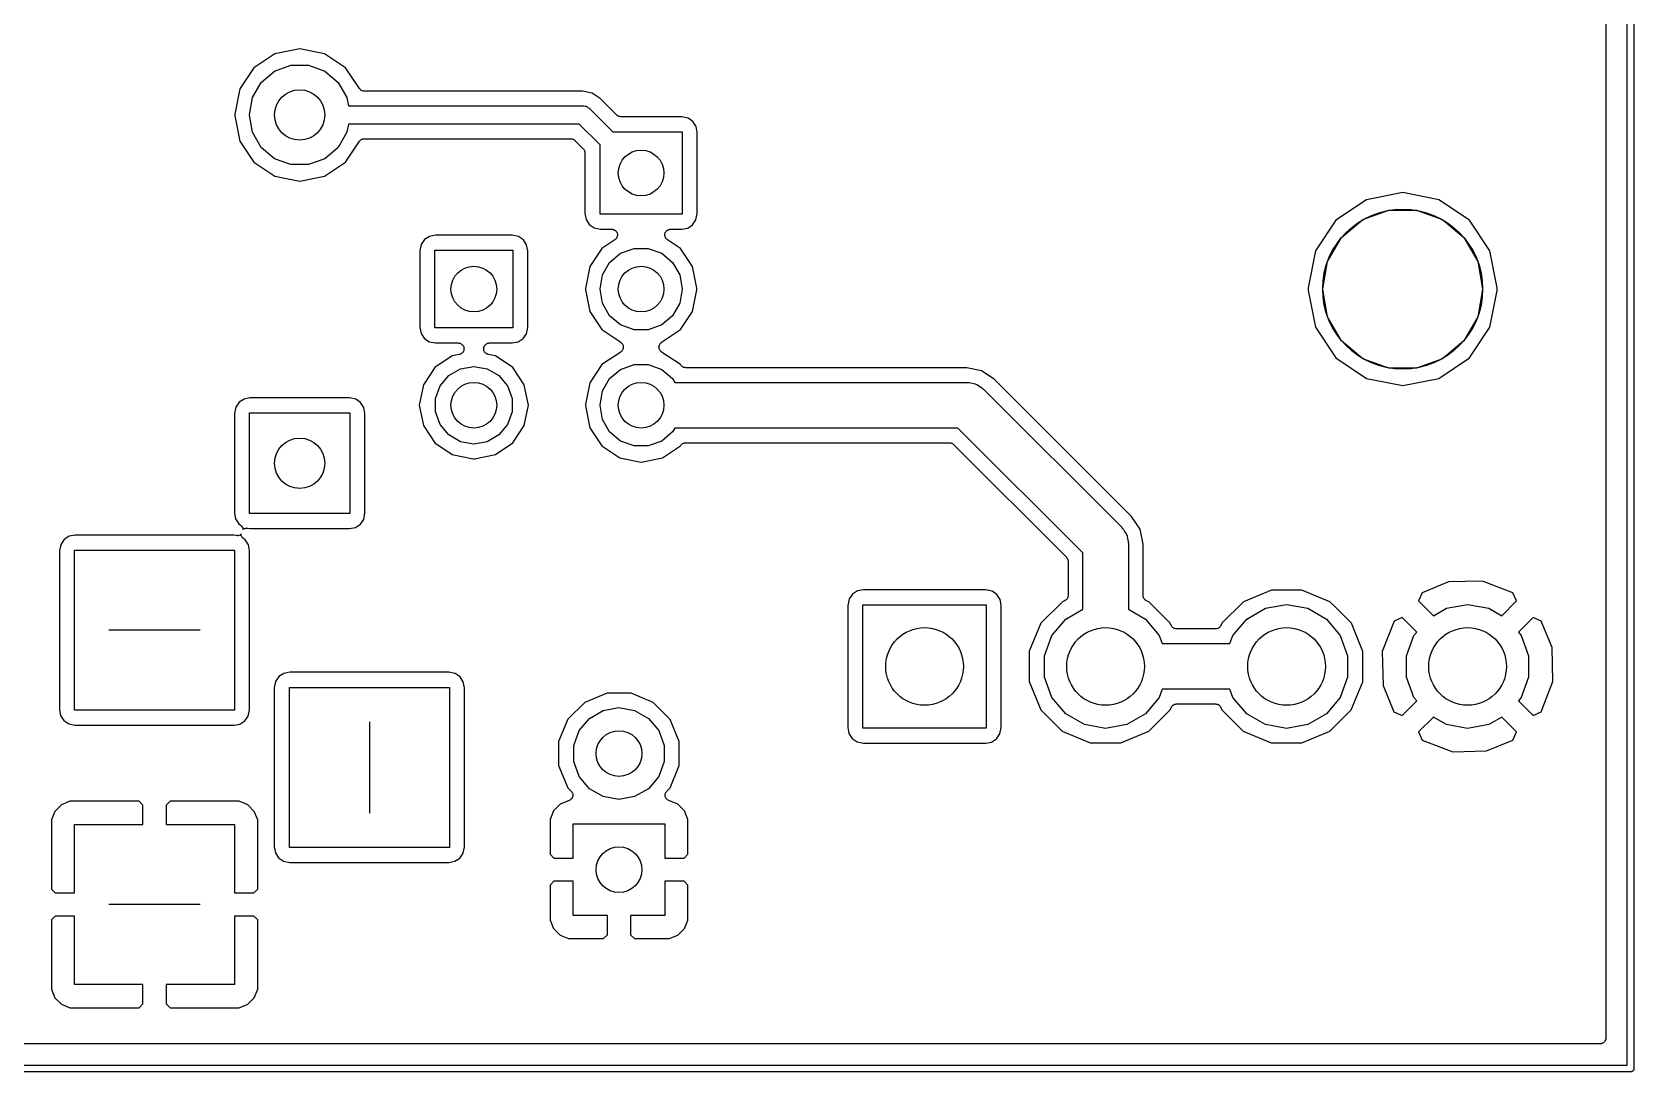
# Model space of a CAD drawing. Extents: x 25 to 125, y -125 to -25.
# Drawn here: x 90.03 to 125.08, y -125.08 to -102.33 of the extents above; entities that cross this region are included whole.
import ezdxf

# ---------------------------------------------------------------- set-up
doc = ezdxf.new("R2010")
doc.units = 0
doc.header["$MEASUREMENT"] = 0
doc.layers.add('BLACK', color=7, linetype='CONTINUOUS')

msp = doc.modelspace()

# ---------------------------------------------------------------- linework, layer by layer
at = {"layer": 'Black'}
for p, q in [((124.925, -124.925), (124.925, -25.075)), ((125.075, -25), (125.075, -125)), ((124.46, -25.527), (124.46, -124.333)), ((95.3425, -102.8), (94.8827, -103.107)), ((95.885, -102.692), (95.3425, -102.8)), ((96.4275, -102.8), (95.885, -102.692)), ((96.8873, -103.107), (96.4275, -102.8)), ((94.8827, -103.107), (94.5754, -103.567)), ((95.0424, -103.429), (95.335, -103.183)), ((95.335, -103.183), (95.694, -103.053)), ((95.694, -103.053), (96.076, -103.053)), ((96.076, -103.053), (96.435, -103.183)), ((96.435, -103.183), (96.7276, -103.429)), ((97.1922, -103.564), (96.8873, -103.107)), ((94.5754, -103.567), (94.465, -104.122)), ((94.8513, -103.76), (95.0424, -103.429)), ((96.7276, -103.429), (96.9187, -103.76)), ((97.2046, -103.577), (97.1922, -103.564)), ((97.2161, -103.59), (97.2046, -103.577)), ((97.2198, -103.592), (97.2161, -103.59)), ((97.2227, -103.595), (97.2198, -103.592)), ((97.2388, -103.603), (97.2227, -103.595)), ((97.2543, -103.612), (97.2388, -103.603)), ((97.2584, -103.613), (97.2543, -103.612)), ((97.2622, -103.615), (97.2584, -103.613)), ((97.2801, -103.617), (97.2622, -103.615)), ((97.2978, -103.62), (97.2801, -103.617)), ((102.072, -103.62), (97.2978, -103.62)), ((102.283, -103.662), (102.072, -103.62)), ((102.462, -103.781), (102.283, -103.662)), ((94.785, -104.136), (94.8513, -103.76)), ((96.9187, -103.76), (96.9505, -103.94)), ((96.9505, -103.94), (102.085, -103.94)), ((102.085, -103.94), (102.094, -103.942)), ((102.094, -103.942), (102.102, -103.941)), ((102.102, -103.941), (102.128, -103.948)), ((102.128, -103.948), (102.153, -103.952)), ((102.153, -103.952), (102.161, -103.956)), ((102.161, -103.956), (102.17, -103.959)), ((102.17, -103.959), (102.191, -103.974)), ((102.191, -103.974), (102.214, -103.987)), ((102.214, -103.987), (102.219, -103.994)), ((102.219, -103.994), (102.226, -103.999)), ((102.226, -103.999), (102.738, -104.51)), ((102.824, -104.144), (102.462, -103.781)), ((94.465, -104.122), (94.465, -104.158)), ((94.465, -104.158), (94.5754, -104.713)), ((94.785, -104.144), (94.785, -104.136)), ((94.8513, -104.52), (94.785, -104.144)), ((96.9505, -104.34), (96.9187, -104.52)), ((102.002, -104.34), (96.9505, -104.34)), ((102.455, -104.793), (102.002, -104.34)), ((102.829, -104.147), (102.824, -104.144)), ((102.833, -104.152), (102.829, -104.147)), ((102.847, -104.16), (102.833, -104.152)), ((102.861, -104.169), (102.847, -104.16)), ((102.866, -104.171), (102.861, -104.169)), ((102.871, -104.174), (102.866, -104.171)), ((102.887, -104.176), (102.871, -104.174)), ((102.903, -104.181), (102.887, -104.176)), ((102.909, -104.18), (102.903, -104.181)), ((102.914, -104.181), (102.909, -104.18)), ((104.242, -104.181), (102.914, -104.181)), ((104.382, -104.21), (104.242, -104.181)), ((104.489, -104.283), (104.382, -104.21)), ((104.559, -104.392), (104.489, -104.283)), ((104.584, -104.522), (104.559, -104.392)), ((94.5754, -104.713), (94.8827, -105.173)), ((95.0424, -104.851), (94.8513, -104.52)), ((96.9187, -104.52), (96.7276, -104.851)), ((96.8873, -105.173), (97.1922, -104.716)), ((97.1922, -104.716), (97.2046, -104.703)), ((97.2046, -104.703), (97.2161, -104.69)), ((97.2161, -104.69), (97.2198, -104.688)), ((97.2198, -104.688), (97.2227, -104.685)), ((97.2227, -104.685), (97.2388, -104.677)), ((97.2388, -104.677), (97.2543, -104.668)), ((97.2543, -104.668), (97.2584, -104.667)), ((97.2584, -104.667), (97.2622, -104.665)), ((97.2622, -104.665), (97.2801, -104.663)), ((97.2801, -104.663), (97.2978, -104.66)), ((97.2978, -104.66), (101.817, -104.66)), ((101.817, -104.66), (101.823, -104.661)), ((101.823, -104.661), (101.828, -104.66)), ((101.828, -104.66), (101.844, -104.665)), ((101.844, -104.665), (101.86, -104.668)), ((101.86, -104.668), (101.865, -104.67)), ((101.865, -104.67), (101.871, -104.672)), ((101.871, -104.672), (101.884, -104.681)), ((101.884, -104.681), (101.899, -104.69)), ((101.899, -104.69), (101.902, -104.694)), ((101.902, -104.694), (101.907, -104.697)), ((101.907, -104.697), (102.089, -104.879)), ((102.738, -104.51), (104.255, -104.51)), ((104.255, -104.51), (104.255, -106.31)), ((104.584, -106.297), (104.584, -104.522)), ((95.335, -105.097), (95.0424, -104.851)), ((95.694, -105.227), (95.335, -105.097)), ((96.435, -105.097), (96.076, -105.227)), ((96.7276, -104.851), (96.435, -105.097)), ((102.089, -104.879), (102.092, -104.884)), ((102.092, -104.884), (102.097, -104.888)), ((102.097, -104.888), (102.105, -104.902)), ((102.105, -104.902), (102.114, -104.916)), ((102.114, -104.916), (102.116, -104.921)), ((102.116, -104.921), (102.119, -104.926)), ((102.119, -104.926), (102.121, -104.942)), ((102.121, -104.942), (102.126, -104.958)), ((102.126, -104.958), (102.125, -104.964)), ((102.125, -104.964), (102.126, -104.969)), ((102.126, -104.969), (102.126, -106.298)), ((102.455, -106.31), (102.455, -104.793)), ((94.8827, -105.173), (95.3425, -105.48)), ((95.3425, -105.48), (95.885, -105.588)), ((96.076, -105.227), (95.694, -105.227)), ((95.885, -105.588), (96.4275, -105.48)), ((96.4275, -105.48), (96.8873, -105.173)), ((119.224, -105.997), (118.553, -106.445)), ((120.015, -105.839), (119.224, -105.997)), ((120.806, -105.997), (120.015, -105.839)), ((121.477, -106.445), (120.806, -105.997)), ((102.126, -106.298), (102.151, -106.428)), ((102.151, -106.428), (102.221, -106.537)), ((102.221, -106.537), (102.328, -106.61)), ((104.255, -106.31), (102.455, -106.31)), ((104.482, -106.544), (104.555, -106.437)), ((104.555, -106.437), (104.584, -106.297)), ((118.553, -106.445), (118.105, -107.116)), ((118.674, -106.818), (119.14, -106.428)), ((119.14, -106.428), (119.711, -106.22)), ((119.711, -106.22), (120.319, -106.22)), ((120.319, -106.22), (120.89, -106.428)), ((120.89, -106.428), (121.356, -106.818)), ((121.925, -107.116), (121.477, -106.445)), ((98.6176, -106.866), (98.5445, -106.973)), ((98.7272, -106.796), (98.6176, -106.866)), ((98.8568, -106.771), (98.7272, -106.796)), ((100.532, -106.771), (98.8568, -106.771)), ((100.672, -106.8), (100.532, -106.771)), ((100.779, -106.873), (100.672, -106.8)), ((100.849, -106.982), (100.779, -106.873)), ((102.328, -106.61), (102.468, -106.639)), ((102.468, -106.639), (102.71, -106.639)), ((102.78, -106.871), (102.494, -107.063)), ((102.71, -106.639), (102.717, -106.64)), ((102.717, -106.64), (102.724, -106.64)), ((102.724, -106.64), (102.738, -106.644)), ((102.738, -106.644), (102.753, -106.646)), ((102.753, -106.646), (102.759, -106.65)), ((102.759, -106.65), (102.766, -106.652)), ((102.766, -106.652), (102.778, -106.661)), ((102.778, -106.661), (102.792, -106.668)), ((102.785, -106.867), (102.78, -106.871)), ((102.792, -106.863), (102.785, -106.867)), ((102.792, -106.668), (102.796, -106.674)), ((102.801, -106.851), (102.792, -106.863)), ((102.796, -106.674), (102.802, -106.678)), ((102.812, -106.841), (102.801, -106.851)), ((102.802, -106.678), (102.81, -106.691)), ((102.81, -106.691), (102.82, -106.702)), ((102.815, -106.835), (102.812, -106.841)), ((102.82, -106.829), (102.815, -106.835)), ((102.82, -106.702), (102.822, -106.709)), ((102.825, -106.815), (102.82, -106.829)), ((102.822, -106.709), (102.826, -106.715)), ((102.832, -106.801), (102.825, -106.815)), ((102.826, -106.715), (102.83, -106.729)), ((102.83, -106.729), (102.835, -106.744)), ((102.833, -106.794), (102.832, -106.801)), ((102.835, -106.788), (102.833, -106.794)), ((102.835, -106.744), (102.835, -106.751)), ((102.835, -106.751), (102.837, -106.757)), ((102.837, -106.757), (102.835, -106.773)), ((102.835, -106.773), (102.835, -106.788)), ((103.873, -106.757), (103.875, -106.751)), ((103.875, -106.773), (103.873, -106.757)), ((103.875, -106.744), (103.88, -106.729)), ((103.875, -106.751), (103.875, -106.744)), ((103.875, -106.788), (103.875, -106.773)), ((103.877, -106.794), (103.875, -106.788)), ((103.878, -106.801), (103.877, -106.794)), ((103.885, -106.815), (103.878, -106.801)), ((103.88, -106.729), (103.884, -106.715)), ((103.884, -106.715), (103.888, -106.709)), ((103.89, -106.829), (103.885, -106.815)), ((103.888, -106.709), (103.89, -106.702)), ((103.89, -106.702), (103.9, -106.691)), ((103.895, -106.835), (103.89, -106.829)), ((103.898, -106.841), (103.895, -106.835)), ((103.909, -106.851), (103.898, -106.841)), ((103.9, -106.691), (103.908, -106.678)), ((103.908, -106.678), (103.914, -106.674)), ((103.918, -106.863), (103.909, -106.851)), ((103.914, -106.674), (103.918, -106.668)), ((103.918, -106.668), (103.932, -106.661)), ((103.925, -106.867), (103.918, -106.863)), ((103.93, -106.871), (103.925, -106.867)), ((104.216, -107.063), (103.93, -106.871)), ((103.932, -106.661), (103.944, -106.652)), ((103.944, -106.652), (103.951, -106.65)), ((103.951, -106.65), (103.957, -106.646)), ((103.957, -106.646), (103.972, -106.644)), ((103.972, -106.644), (103.986, -106.64)), ((103.986, -106.64), (103.993, -106.64)), ((103.993, -106.64), (104, -106.639)), ((104, -106.639), (104.243, -106.639)), ((104.243, -106.639), (104.373, -106.614)), ((104.373, -106.614), (104.482, -106.544)), ((118.371, -107.345), (118.674, -106.818)), ((121.356, -106.818), (121.659, -107.345)), ((98.5445, -106.973), (98.5162, -107.113)), ((98.5162, -107.113), (98.5162, -108.788)), ((98.845, -108.8), (98.845, -107.1)), ((98.845, -107.1), (100.545, -107.1)), ((100.545, -107.1), (100.545, -108.8)), ((100.874, -107.112), (100.849, -106.982)), ((100.874, -108.787), (100.874, -107.112)), ((102.494, -107.063), (102.23, -107.458)), ((102.666, -107.368), (102.905, -107.167)), ((102.905, -107.167), (103.199, -107.06)), ((103.199, -107.06), (103.511, -107.06)), ((103.511, -107.06), (103.805, -107.167)), ((103.805, -107.167), (104.044, -107.368)), ((104.48, -107.458), (104.216, -107.063)), ((118.105, -107.116), (117.945, -107.919)), ((122.085, -107.919), (121.925, -107.116)), ((102.23, -107.458), (102.135, -107.936)), ((102.509, -107.639), (102.666, -107.368)), ((104.044, -107.368), (104.201, -107.639)), ((104.574, -107.932), (104.48, -107.458)), ((118.265, -107.943), (118.371, -107.345)), ((121.659, -107.345), (121.765, -107.943)), ((102.135, -107.936), (102.135, -107.964)), ((102.455, -107.947), (102.509, -107.639)), ((104.201, -107.639), (104.255, -107.947)), ((104.575, -107.936), (104.574, -107.932)), ((104.574, -107.932), (104.574, -107.932)), ((104.575, -107.964), (104.575, -107.936)), ((117.945, -107.919), (117.945, -107.981)), ((122.085, -107.981), (122.085, -107.919)), ((102.135, -107.964), (102.23, -108.442)), ((102.455, -107.953), (102.455, -107.947)), ((102.509, -108.261), (102.455, -107.953)), ((102.666, -108.532), (102.509, -108.261)), ((104.201, -108.261), (104.044, -108.532)), ((104.255, -107.953), (104.201, -108.261)), ((104.255, -107.947), (104.255, -107.953)), ((104.48, -108.442), (104.575, -107.964)), ((117.945, -107.981), (118.105, -108.784)), ((118.265, -107.957), (118.265, -107.943)), ((118.371, -108.555), (118.265, -107.957)), ((121.765, -107.957), (121.659, -108.555)), ((121.765, -107.943), (121.765, -107.957)), ((121.925, -108.784), (122.085, -107.981)), ((102.23, -108.442), (102.494, -108.837)), ((102.905, -108.733), (102.666, -108.532)), ((104.044, -108.532), (103.805, -108.733)), ((104.216, -108.837), (104.48, -108.442)), ((118.674, -109.082), (118.371, -108.555)), ((121.659, -108.555), (121.356, -109.082)), ((98.5162, -108.788), (98.5406, -108.918)), ((98.5406, -108.918), (98.6112, -109.027)), ((100.545, -108.8), (98.845, -108.8)), ((100.772, -109.034), (100.845, -108.927)), ((100.845, -108.927), (100.874, -108.787)), ((102.494, -108.837), (102.909, -109.114)), ((103.199, -108.84), (102.905, -108.733)), ((103.511, -108.84), (103.199, -108.84)), ((103.805, -108.733), (103.511, -108.84)), ((103.801, -109.114), (104.216, -108.837)), ((118.105, -108.784), (118.553, -109.455)), ((121.477, -109.455), (121.925, -108.784)), ((98.6112, -109.027), (98.7181, -109.1)), ((98.7181, -109.1), (98.8577, -109.129)), ((98.8577, -109.129), (99.3541, -109.129)), ((99.3541, -109.129), (99.3637, -109.13)), ((99.3637, -109.13), (99.3734, -109.13)), ((99.3734, -109.13), (99.3852, -109.134)), ((99.3852, -109.134), (99.3975, -109.136)), ((99.3975, -109.136), (99.406, -109.141)), ((99.406, -109.141), (99.4152, -109.144)), ((99.4152, -109.144), (99.4249, -109.152)), ((99.4249, -109.152), (99.4357, -109.158)), ((99.4357, -109.158), (99.442, -109.166)), ((99.442, -109.166), (99.4496, -109.172)), ((99.4531, -109.335), (99.4437, -109.343)), ((99.4496, -109.172), (99.4561, -109.183)), ((99.4578, -109.327), (99.4531, -109.335)), ((99.4561, -109.183), (99.4641, -109.192)), ((99.4641, -109.319), (99.4578, -109.327)), ((99.4641, -109.192), (99.4674, -109.201)), ((99.4683, -109.308), (99.4641, -109.319)), ((99.4674, -109.201), (99.4725, -109.21)), ((99.4743, -109.297), (99.4683, -109.308)), ((99.4725, -109.21), (99.4749, -109.222)), ((99.4758, -109.287), (99.4743, -109.297)), ((99.4749, -109.222), (99.4792, -109.234)), ((99.4792, -109.278), (99.4758, -109.287)), ((99.4792, -109.234), (99.4792, -109.243)), ((99.4792, -109.243), (99.4811, -109.253)), ((99.4811, -109.253), (99.4792, -109.265)), ((99.4792, -109.265), (99.4792, -109.278)), ((99.9089, -109.253), (99.9108, -109.243)), ((99.9108, -109.265), (99.9089, -109.253)), ((99.9108, -109.234), (99.9151, -109.222)), ((99.9108, -109.243), (99.9108, -109.234)), ((99.9108, -109.278), (99.9108, -109.265)), ((99.9142, -109.287), (99.9108, -109.278)), ((99.9157, -109.297), (99.9142, -109.287)), ((99.9151, -109.222), (99.9175, -109.21)), ((99.9217, -109.308), (99.9157, -109.297)), ((99.9175, -109.21), (99.9226, -109.201)), ((99.9259, -109.319), (99.9217, -109.308)), ((99.9226, -109.201), (99.9259, -109.192)), ((99.9259, -109.192), (99.934, -109.183)), ((99.9322, -109.327), (99.9259, -109.319)), ((99.9369, -109.335), (99.9322, -109.327)), ((99.934, -109.183), (99.9404, -109.172)), ((99.9463, -109.343), (99.9369, -109.335)), ((99.9404, -109.172), (99.948, -109.166)), ((99.948, -109.166), (99.9543, -109.158)), ((99.9543, -109.158), (99.9651, -109.152)), ((99.9651, -109.152), (99.9748, -109.144)), ((99.9748, -109.144), (99.984, -109.141)), ((99.984, -109.141), (99.9925, -109.136)), ((99.9925, -109.136), (100.005, -109.134)), ((100.005, -109.134), (100.017, -109.13)), ((100.017, -109.13), (100.026, -109.13)), ((100.026, -109.13), (100.036, -109.129)), ((100.036, -109.129), (100.533, -109.129)), ((100.533, -109.129), (100.663, -109.104)), ((100.663, -109.104), (100.772, -109.034)), ((102.909, -109.326), (102.494, -109.603)), ((102.909, -109.114), (102.919, -109.124)), ((102.919, -109.316), (102.909, -109.326)), ((102.919, -109.124), (102.93, -109.132)), ((102.93, -109.308), (102.919, -109.316)), ((102.93, -109.132), (102.935, -109.139)), ((102.935, -109.301), (102.93, -109.308)), ((102.935, -109.139), (102.941, -109.145)), ((102.941, -109.295), (102.935, -109.301)), ((102.941, -109.145), (102.947, -109.157)), ((102.947, -109.283), (102.941, -109.295)), ((102.947, -109.157), (102.954, -109.169)), ((102.954, -109.271), (102.947, -109.283)), ((102.954, -109.169), (102.956, -109.177)), ((102.956, -109.263), (102.954, -109.271)), ((102.956, -109.177), (102.96, -109.184)), ((102.96, -109.256), (102.956, -109.263)), ((102.96, -109.184), (102.962, -109.198)), ((102.962, -109.242), (102.96, -109.256)), ((102.962, -109.198), (102.965, -109.212)), ((102.965, -109.228), (102.962, -109.242)), ((102.965, -109.212), (102.964, -109.22)), ((102.964, -109.22), (102.965, -109.228)), ((103.745, -109.212), (103.748, -109.198)), ((103.746, -109.22), (103.745, -109.212)), ((103.745, -109.228), (103.746, -109.22)), ((103.748, -109.242), (103.745, -109.228)), ((103.748, -109.198), (103.75, -109.184)), ((103.75, -109.256), (103.748, -109.242)), ((103.75, -109.184), (103.754, -109.177)), ((103.754, -109.263), (103.75, -109.256)), ((103.754, -109.177), (103.756, -109.169)), ((103.756, -109.271), (103.754, -109.263)), ((103.756, -109.169), (103.763, -109.157)), ((103.763, -109.283), (103.756, -109.271)), ((103.763, -109.157), (103.769, -109.145)), ((103.769, -109.295), (103.763, -109.283)), ((103.769, -109.145), (103.775, -109.139)), ((103.775, -109.301), (103.769, -109.295)), ((103.775, -109.139), (103.78, -109.132)), ((103.78, -109.308), (103.775, -109.301)), ((103.78, -109.132), (103.791, -109.124)), ((103.791, -109.316), (103.78, -109.308)), ((103.791, -109.124), (103.801, -109.114)), ((103.801, -109.326), (103.791, -109.316)), ((104.216, -109.603), (103.801, -109.326)), ((119.14, -109.472), (118.674, -109.082)), ((121.356, -109.082), (120.89, -109.472)), ((98.844, -109.664), (98.5909, -110.043)), ((99.2228, -109.411), (98.844, -109.664)), ((99.1454, -109.839), (99.401, -109.691)), ((99.3789, -109.38), (99.2228, -109.411)), ((99.3879, -109.377), (99.3789, -109.38)), ((99.3975, -109.375), (99.3879, -109.377)), ((99.4083, -109.369), (99.3975, -109.375)), ((99.401, -109.691), (99.6918, -109.64)), ((99.42, -109.364), (99.4083, -109.369)), ((99.4273, -109.358), (99.42, -109.364)), ((99.4357, -109.353), (99.4273, -109.358)), ((99.4437, -109.343), (99.4357, -109.353)), ((99.6918, -109.64), (99.6982, -109.64)), ((99.6982, -109.64), (99.989, -109.691)), ((99.9543, -109.353), (99.9463, -109.343)), ((99.9627, -109.358), (99.9543, -109.353)), ((99.97, -109.364), (99.9627, -109.358)), ((99.9817, -109.369), (99.97, -109.364)), ((99.9925, -109.375), (99.9817, -109.369)), ((99.989, -109.691), (100.245, -109.839)), ((100.002, -109.377), (99.9925, -109.375)), ((100.011, -109.38), (100.002, -109.377)), ((100.167, -109.411), (100.011, -109.38)), ((100.546, -109.664), (100.167, -109.411)), ((100.799, -110.043), (100.546, -109.664)), ((102.494, -109.603), (102.23, -109.998)), ((102.905, -109.707), (103.199, -109.6)), ((103.199, -109.6), (103.511, -109.6)), ((103.511, -109.6), (103.805, -109.707)), ((104.223, -109.614), (104.216, -109.603)), ((104.236, -109.627), (104.223, -109.614)), ((104.247, -109.64), (104.236, -109.627)), ((104.251, -109.642), (104.247, -109.64)), ((104.254, -109.645), (104.251, -109.642)), ((104.27, -109.653), (104.254, -109.645)), ((104.285, -109.662), (104.27, -109.653)), ((104.289, -109.663), (104.285, -109.662)), ((104.293, -109.665), (104.289, -109.663)), ((104.311, -109.667), (104.293, -109.665)), ((104.329, -109.67), (104.311, -109.667)), ((110.477, -109.67), (104.329, -109.67)), ((110.803, -109.735), (110.477, -109.67)), ((118.553, -109.455), (119.224, -109.903)), ((119.711, -109.68), (119.14, -109.472)), ((120.319, -109.68), (119.711, -109.68)), ((120.89, -109.472), (120.319, -109.68)), ((120.806, -109.903), (121.477, -109.455)), ((98.9556, -110.065), (99.1454, -109.839)), ((100.245, -109.839), (100.434, -110.065)), ((102.23, -109.998), (102.135, -110.476)), ((102.509, -110.179), (102.666, -109.908)), ((102.666, -109.908), (102.905, -109.707)), ((103.805, -109.707), (104.044, -109.908)), ((104.044, -109.908), (104.092, -109.99)), ((104.092, -109.99), (110.49, -109.99)), ((110.49, -109.99), (110.512, -109.994)), ((110.512, -109.994), (110.534, -109.992)), ((110.534, -109.992), (110.597, -110.009)), ((110.597, -110.009), (110.661, -110.02)), ((110.661, -110.02), (110.68, -110.031)), ((110.68, -110.031), (110.701, -110.037)), ((110.701, -110.037), (110.755, -110.074)), ((111.079, -109.919), (110.803, -109.735)), ((114.086, -112.926), (111.079, -109.919)), ((119.224, -109.903), (120.015, -110.061)), ((120.015, -110.061), (120.806, -109.903)), ((94.6672, -110.356), (94.5576, -110.426)), ((94.7968, -110.331), (94.6672, -110.356)), ((96.9723, -110.331), (94.7968, -110.331)), ((97.1119, -110.36), (96.9723, -110.331)), ((97.2188, -110.433), (97.1119, -110.36)), ((98.5909, -110.043), (98.5021, -110.49)), ((98.8547, -110.342), (98.9556, -110.065)), ((98.8547, -110.638), (98.8547, -110.342)), ((100.434, -110.065), (100.535, -110.342)), ((100.535, -110.342), (100.535, -110.638)), ((100.888, -110.49), (100.799, -110.043)), ((102.455, -110.487), (102.509, -110.179)), ((110.755, -110.074), (110.811, -110.107)), ((110.811, -110.107), (110.826, -110.124)), ((110.826, -110.124), (110.844, -110.136)), ((110.844, -110.136), (113.869, -113.161)), ((94.4845, -110.533), (94.4562, -110.673)), ((94.4562, -110.673), (94.4562, -112.848)), ((94.5576, -110.426), (94.4845, -110.533)), ((94.785, -112.86), (94.785, -110.66)), ((94.785, -110.66), (96.985, -110.66)), ((96.985, -110.66), (96.985, -112.86)), ((97.2894, -110.542), (97.2188, -110.433)), ((97.3138, -110.672), (97.2894, -110.542)), ((97.3138, -112.847), (97.3138, -110.672)), ((98.5021, -110.49), (98.5909, -110.937)), ((98.9556, -110.915), (98.8547, -110.638)), ((100.535, -110.638), (100.434, -110.915)), ((100.799, -110.937), (100.888, -110.49)), ((102.135, -110.476), (102.135, -110.504)), ((102.135, -110.504), (102.23, -110.982)), ((102.455, -110.493), (102.455, -110.487)), ((102.509, -110.801), (102.455, -110.493)), ((98.5909, -110.937), (98.844, -111.316)), ((99.1454, -111.141), (98.9556, -110.915)), ((100.434, -110.915), (100.245, -111.141)), ((100.546, -111.316), (100.799, -110.937)), ((102.23, -110.982), (102.494, -111.377)), ((102.666, -111.072), (102.509, -110.801)), ((102.905, -111.273), (102.666, -111.072)), ((104.044, -111.072), (103.805, -111.273)), ((104.092, -110.99), (104.044, -111.072)), ((110.283, -110.99), (104.092, -110.99)), ((113.015, -113.722), (110.283, -110.99)), ((98.844, -111.316), (99.2228, -111.569)), ((99.401, -111.289), (99.1454, -111.141)), ((99.6918, -111.34), (99.401, -111.289)), ((99.6982, -111.34), (99.6918, -111.34)), ((99.989, -111.289), (99.6982, -111.34)), ((100.245, -111.141), (99.989, -111.289)), ((100.167, -111.569), (100.546, -111.316)), ((102.494, -111.377), (102.889, -111.641)), ((103.199, -111.38), (102.905, -111.273)), ((103.511, -111.38), (103.199, -111.38)), ((103.805, -111.273), (103.511, -111.38)), ((103.821, -111.641), (104.216, -111.377)), ((104.216, -111.377), (104.223, -111.366)), ((104.223, -111.366), (104.236, -111.353)), ((104.236, -111.353), (104.247, -111.34)), ((104.247, -111.34), (104.251, -111.338)), ((104.251, -111.338), (104.254, -111.335)), ((104.254, -111.335), (104.27, -111.327)), ((104.27, -111.327), (104.285, -111.318)), ((104.285, -111.318), (104.289, -111.317)), ((104.289, -111.317), (104.293, -111.315)), ((104.293, -111.315), (104.311, -111.313)), ((104.311, -111.313), (104.329, -111.31)), ((104.329, -111.31), (110.098, -111.31)), ((110.098, -111.31), (110.103, -111.311)), ((110.103, -111.311), (110.109, -111.31)), ((110.109, -111.31), (110.125, -111.315)), ((110.125, -111.315), (110.141, -111.318)), ((110.141, -111.318), (110.146, -111.32)), ((110.146, -111.32), (110.151, -111.322)), ((110.151, -111.322), (110.165, -111.331)), ((110.165, -111.331), (110.179, -111.34)), ((110.179, -111.34), (110.183, -111.344)), ((110.183, -111.344), (110.188, -111.347)), ((110.188, -111.347), (112.658, -113.817)), ((99.2228, -111.569), (99.6821, -111.66)), ((99.6821, -111.66), (99.7079, -111.66)), ((99.7079, -111.66), (100.167, -111.569)), ((102.889, -111.641), (103.355, -111.734)), ((103.355, -111.734), (103.821, -111.641)), ((94.4562, -112.848), (94.4806, -112.978)), ((94.4806, -112.978), (94.5512, -113.087)), ((94.5512, -113.087), (94.5894, -113.114)), ((94.5894, -113.114), (94.6029, -113.127)), ((94.6029, -113.127), (94.617, -113.139)), ((94.617, -113.139), (94.6186, -113.142)), ((94.6186, -113.142), (94.6209, -113.144)), ((94.6209, -113.144), (94.6291, -113.161)), ((94.6291, -113.161), (94.6381, -113.178)), ((94.6381, -113.178), (94.6386, -113.181)), ((94.6386, -113.181), (94.64, -113.184)), ((94.64, -113.184), (94.6419, -113.203)), ((94.6519, -113.204), (94.6666, -113.193)), ((94.6666, -113.193), (94.6697, -113.191)), ((94.6697, -113.191), (94.6724, -113.19)), ((94.6724, -113.19), (94.6905, -113.185)), ((94.6905, -113.185), (94.7085, -113.178)), ((94.7085, -113.178), (94.7117, -113.179)), ((94.7117, -113.179), (94.7148, -113.178)), ((94.7148, -113.178), (94.7337, -113.179)), ((94.7337, -113.179), (94.7525, -113.18)), ((94.7525, -113.18), (94.7977, -113.189)), ((96.985, -112.86), (94.785, -112.86)), ((94.7977, -113.189), (96.9732, -113.189)), ((96.9732, -113.189), (97.1028, -113.164)), ((97.1028, -113.164), (97.2124, -113.094)), ((97.2124, -113.094), (97.2855, -112.987)), ((97.2855, -112.987), (97.3138, -112.847)), ((113.869, -113.161), (113.881, -113.179)), ((113.881, -113.179), (113.898, -113.194)), ((113.898, -113.194), (113.931, -113.25)), ((114.27, -113.202), (114.086, -112.926)), ((90.6595, -113.536), (90.6312, -113.675)), ((90.7325, -113.429), (90.6595, -113.536)), ((90.8422, -113.358), (90.7325, -113.429)), ((90.9718, -113.334), (90.8422, -113.358)), ((94.4473, -113.334), (90.9718, -113.334)), ((94.4925, -113.343), (94.4473, -113.334)), ((94.5114, -113.343), (94.4925, -113.343)), ((94.5302, -113.345), (94.5114, -113.343)), ((94.5334, -113.344), (94.5302, -113.345)), ((94.5366, -113.344), (94.5334, -113.344)), ((94.5545, -113.338), (94.5366, -113.344)), ((94.5727, -113.333), (94.5545, -113.338)), ((94.5753, -113.331), (94.5727, -113.333)), ((94.5784, -113.33), (94.5753, -113.331)), ((94.5932, -113.318), (94.5784, -113.33)), ((94.602, -113.312), (94.5932, -113.318)), ((94.6032, -113.32), (94.602, -113.312)), ((94.6051, -113.338), (94.6032, -113.32)), ((94.6065, -113.341), (94.6051, -113.338)), ((94.6069, -113.344), (94.6065, -113.341)), ((94.616, -113.361), (94.6069, -113.344)), ((94.6241, -113.378), (94.616, -113.361)), ((94.6265, -113.38), (94.6241, -113.378)), ((94.628, -113.383), (94.6265, -113.38)), ((94.6422, -113.396), (94.628, -113.383)), ((94.6419, -113.203), (94.643, -113.211)), ((94.6557, -113.409), (94.6422, -113.396)), ((94.643, -113.211), (94.6519, -113.204)), ((94.6939, -113.435), (94.6557, -113.409)), ((94.7644, -113.545), (94.6939, -113.435)), ((94.7888, -113.674), (94.7644, -113.545)), ((113.931, -113.25), (113.968, -113.304)), ((113.968, -113.304), (113.974, -113.325)), ((113.974, -113.325), (113.985, -113.344)), ((113.985, -113.344), (113.996, -113.408)), ((113.996, -113.408), (114.013, -113.471)), ((114.013, -113.471), (114.011, -113.493)), ((114.011, -113.493), (114.015, -113.515)), ((114.015, -113.515), (114.015, -114.953)), ((114.335, -113.528), (114.27, -113.202)), ((114.335, -114.652), (114.335, -113.528)), ((90.6312, -113.675), (90.6312, -117.151)), ((90.9599, -117.163), (90.9599, -113.662)), ((90.9599, -113.662), (94.4601, -113.662)), ((94.4601, -113.662), (94.4601, -117.163)), ((94.7888, -114.855), (94.7888, -113.674)), ((112.658, -113.817), (112.661, -113.822)), ((112.661, -113.822), (112.665, -113.826)), ((112.665, -113.826), (112.674, -113.84)), ((112.674, -113.84), (112.683, -113.854)), ((112.683, -113.854), (112.685, -113.859)), ((112.685, -113.859), (112.687, -113.864)), ((112.687, -113.864), (112.69, -113.88)), ((112.69, -113.88), (112.695, -113.896)), ((112.695, -113.896), (112.694, -113.902)), ((113.015, -114.953), (113.015, -113.722)), ((112.694, -113.902), (112.695, -113.907)), ((112.695, -113.907), (112.695, -114.652)), ((108.087, -114.551), (107.978, -114.621)), ((108.217, -114.526), (108.087, -114.551)), ((110.892, -114.526), (108.217, -114.526)), ((111.032, -114.555), (110.892, -114.526)), ((111.139, -114.628), (111.032, -114.555)), ((117.144, -114.535), (116.53, -114.788)), ((117.809, -114.535), (117.144, -114.535)), ((118.422, -114.79), (117.809, -114.535)), ((120.445, -114.595), (120.362, -114.772)), ((121.02, -114.356), (120.445, -114.595)), ((121.761, -114.339), (121.02, -114.356)), ((122.426, -114.596), (121.761, -114.339)), ((122.508, -114.772), (122.426, -114.596)), ((94.7888, -116.662), (94.7888, -114.855)), ((107.905, -114.728), (107.876, -114.868)), ((107.876, -114.868), (107.876, -117.543)), ((107.978, -114.621), (107.905, -114.728)), ((108.205, -117.555), (108.205, -114.855)), ((108.205, -114.855), (110.905, -114.855)), ((110.905, -114.855), (110.905, -117.555)), ((111.209, -114.737), (111.139, -114.628)), ((111.234, -114.867), (111.209, -114.737)), ((111.234, -117.542), (111.234, -114.867)), ((112.57, -114.788), (112.1, -115.258)), ((112.616, -114.769), (112.57, -114.788)), ((112.624, -114.765), (112.616, -114.769)), ((112.631, -114.762), (112.624, -114.765)), ((112.642, -114.753), (112.631, -114.762)), ((112.654, -114.746), (112.642, -114.753)), ((112.659, -114.739), (112.654, -114.746)), ((112.665, -114.734), (112.659, -114.739)), ((112.672, -114.722), (112.665, -114.734)), ((112.681, -114.711), (112.672, -114.722)), ((112.683, -114.703), (112.681, -114.711)), ((112.687, -114.695), (112.683, -114.703)), ((112.69, -114.682), (112.687, -114.695)), ((112.694, -114.669), (112.69, -114.682)), ((112.695, -114.652), (112.694, -114.66)), ((112.694, -114.66), (112.694, -114.669)), ((114.336, -114.661), (114.335, -114.652)), ((114.336, -114.669), (114.336, -114.661)), ((114.34, -114.682), (114.336, -114.669)), ((114.343, -114.696), (114.34, -114.682)), ((114.347, -114.703), (114.343, -114.696)), ((114.349, -114.711), (114.347, -114.703)), ((114.358, -114.722), (114.349, -114.711)), ((114.365, -114.734), (114.358, -114.722)), ((114.371, -114.739), (114.365, -114.734)), ((114.376, -114.746), (114.371, -114.739)), ((114.388, -114.754), (114.376, -114.746)), ((114.398, -114.762), (114.388, -114.754)), ((114.406, -114.765), (114.398, -114.762)), ((114.413, -114.77), (114.406, -114.765)), ((114.462, -114.79), (114.413, -114.77)), ((114.932, -115.26), (114.462, -114.79)), ((116.53, -114.788), (116.06, -115.258)), ((116.604, -115.167), (117.012, -114.932)), ((117.012, -114.932), (117.475, -114.85)), ((117.475, -114.85), (117.938, -114.932)), ((117.938, -114.932), (118.346, -115.167)), ((118.521, -114.889), (118.422, -114.79)), ((118.892, -115.26), (118.521, -114.889)), ((120.362, -114.772), (120.686, -115.097)), ((120.686, -115.097), (120.972, -114.932)), ((120.972, -114.932), (121.435, -114.85)), ((121.435, -114.85), (121.898, -114.932)), ((121.898, -114.932), (122.184, -115.097)), ((122.184, -115.097), (122.508, -114.772)), ((112.1, -115.258), (111.845, -115.871)), ((112.341, -115.527), (112.644, -115.167)), ((112.644, -115.167), (113.015, -114.953)), ((114.015, -114.953), (114.386, -115.167)), ((114.386, -115.167), (114.689, -115.527)), ((114.951, -115.306), (114.932, -115.26)), ((116.06, -115.258), (116.04, -115.307)), ((116.301, -115.527), (116.604, -115.167)), ((118.346, -115.167), (118.649, -115.527)), ((119.145, -115.874), (118.892, -115.26)), ((119.826, -115.214), (119.569, -115.879)), ((120.002, -115.132), (119.826, -115.214)), ((120.324, -115.453), (120.002, -115.132)), ((122.867, -115.132), (122.546, -115.453)), ((123.045, -115.215), (122.867, -115.132)), ((123.284, -115.79), (123.045, -115.215)), ((93.7095, -115.413), (91.7105, -115.413)), ((93.7095, -115.413), (91.7105, -115.413)), ((112.18, -115.97), (112.341, -115.527)), ((114.689, -115.527), (114.753, -115.705)), ((114.955, -115.314), (114.951, -115.306)), ((114.958, -115.322), (114.955, -115.314)), ((114.967, -115.332), (114.958, -115.322)), ((114.974, -115.344), (114.967, -115.332)), ((114.981, -115.349), (114.974, -115.344)), ((114.986, -115.355), (114.981, -115.349)), ((114.998, -115.362), (114.986, -115.355)), ((115.009, -115.371), (114.998, -115.362)), ((115.017, -115.373), (115.009, -115.371)), ((115.025, -115.377), (115.017, -115.373)), ((115.038, -115.38), (115.025, -115.377)), ((115.051, -115.384), (115.038, -115.38)), ((115.06, -115.384), (115.051, -115.384)), ((115.068, -115.385), (115.06, -115.384)), ((115.922, -115.385), (115.068, -115.385)), ((115.931, -115.384), (115.922, -115.385)), ((115.939, -115.384), (115.931, -115.384)), ((115.952, -115.38), (115.939, -115.384)), ((115.966, -115.377), (115.952, -115.38)), ((115.973, -115.373), (115.966, -115.377)), ((115.981, -115.371), (115.973, -115.373)), ((115.992, -115.362), (115.981, -115.371)), ((116.004, -115.355), (115.992, -115.362)), ((116.009, -115.349), (116.004, -115.355)), ((116.016, -115.344), (116.009, -115.349)), ((116.024, -115.332), (116.016, -115.344)), ((116.032, -115.322), (116.024, -115.332)), ((116.035, -115.314), (116.032, -115.322)), ((116.04, -115.307), (116.035, -115.314)), ((116.237, -115.705), (116.301, -115.527)), ((118.649, -115.527), (118.81, -115.97)), ((120.1, -115.97), (120.261, -115.527)), ((120.261, -115.527), (120.324, -115.453)), ((122.546, -115.453), (122.609, -115.527)), ((122.609, -115.527), (122.77, -115.97)), ((111.845, -115.871), (111.845, -116.536)), ((112.18, -116.44), (112.18, -115.97)), ((114.753, -115.705), (116.237, -115.705)), ((118.81, -115.97), (118.81, -116.44)), ((119.145, -116.539), (119.145, -115.874)), ((119.569, -115.879), (119.586, -116.62)), ((120.1, -116.44), (120.1, -115.97)), ((122.77, -115.97), (122.77, -116.44)), ((123.301, -116.531), (123.284, -115.79)), ((95.6708, -116.333), (95.5412, -116.358)), ((99.1463, -116.333), (95.6708, -116.333)), ((99.286, -116.362), (99.1463, -116.333)), ((94.7888, -117.15), (94.7888, -116.662)), ((95.3585, -116.535), (95.3302, -116.675)), ((95.3302, -116.675), (95.3302, -120.15)), ((95.4315, -116.428), (95.3585, -116.535)), ((95.5412, -116.358), (95.4315, -116.428)), ((95.6589, -120.162), (95.6589, -116.662)), ((95.6589, -116.662), (99.1591, -116.662)), ((99.1591, -116.662), (99.1591, -120.162)), ((99.3929, -116.435), (99.286, -116.362)), ((99.4634, -116.544), (99.3929, -116.435)), ((99.4878, -116.674), (99.4634, -116.544)), ((99.4878, -119.524), (99.4878, -116.674)), ((111.845, -116.536), (112.098, -117.15)), ((112.341, -116.883), (112.18, -116.44)), ((118.81, -116.44), (118.649, -116.883)), ((118.89, -117.152), (119.145, -116.539)), ((119.586, -116.62), (119.825, -117.195)), ((120.261, -116.883), (120.1, -116.44)), ((122.77, -116.44), (122.609, -116.883)), ((123.044, -117.196), (123.301, -116.531)), ((102.123, -116.99), (101.752, -117.361)), ((102.609, -116.79), (102.123, -116.99)), ((103.134, -116.79), (102.609, -116.79)), ((103.619, -116.992), (103.134, -116.79)), ((103.99, -117.363), (103.619, -116.992)), ((112.644, -117.243), (112.341, -116.883)), ((114.689, -116.883), (114.386, -117.243)), ((114.753, -116.705), (114.689, -116.883)), ((116.237, -116.705), (114.753, -116.705)), ((114.986, -117.055), (114.998, -117.048)), ((114.998, -117.048), (115.009, -117.039)), ((115.009, -117.039), (115.017, -117.037)), ((115.017, -117.037), (115.024, -117.033)), ((115.024, -117.033), (115.038, -117.03)), ((115.038, -117.03), (115.051, -117.026)), ((115.051, -117.026), (115.059, -117.026)), ((115.059, -117.026), (115.068, -117.025)), ((115.068, -117.025), (115.922, -117.025)), ((115.922, -117.025), (115.93, -117.026)), ((115.93, -117.026), (115.939, -117.026)), ((115.939, -117.026), (115.952, -117.03)), ((115.952, -117.03), (115.965, -117.033)), ((115.965, -117.033), (115.973, -117.037)), ((115.973, -117.037), (115.981, -117.039)), ((115.981, -117.039), (115.992, -117.048)), ((115.992, -117.048), (116.004, -117.055)), ((116.301, -116.883), (116.237, -116.705)), ((116.604, -117.243), (116.301, -116.883)), ((118.649, -116.883), (118.346, -117.243)), ((120.002, -117.278), (120.324, -116.957)), ((120.324, -116.957), (120.261, -116.883)), ((122.609, -116.883), (122.546, -116.957)), ((122.546, -116.957), (122.867, -117.278)), ((90.6312, -117.151), (90.6556, -117.28)), ((90.6556, -117.28), (90.7261, -117.39)), ((90.7261, -117.39), (90.833, -117.463)), ((94.4601, -117.163), (90.9599, -117.163)), ((94.5778, -117.467), (94.6875, -117.396)), ((94.6875, -117.396), (94.7605, -117.289)), ((94.7605, -117.289), (94.7888, -117.15)), ((101.752, -117.361), (101.55, -117.846)), ((102.001, -117.608), (102.225, -117.341)), ((102.225, -117.341), (102.527, -117.167)), ((102.527, -117.167), (102.87, -117.106)), ((102.87, -117.106), (103.213, -117.167)), ((103.213, -117.167), (103.515, -117.341)), ((103.515, -117.341), (103.739, -117.608)), ((104.19, -117.849), (103.99, -117.363)), ((112.098, -117.15), (112.568, -117.62)), ((113.052, -117.478), (112.644, -117.243)), ((114.386, -117.243), (113.978, -117.478)), ((114.46, -117.622), (114.93, -117.152)), ((114.93, -117.152), (114.95, -117.103)), ((114.95, -117.103), (114.955, -117.096)), ((114.955, -117.096), (114.958, -117.088)), ((114.958, -117.088), (114.966, -117.078)), ((114.966, -117.078), (114.974, -117.066)), ((114.974, -117.066), (114.981, -117.061)), ((114.981, -117.061), (114.986, -117.055)), ((116.004, -117.055), (116.009, -117.061)), ((116.009, -117.061), (116.016, -117.066)), ((116.016, -117.066), (116.023, -117.078)), ((116.023, -117.078), (116.032, -117.088)), ((116.032, -117.088), (116.035, -117.096)), ((116.035, -117.096), (116.039, -117.104)), ((116.039, -117.104), (116.058, -117.15)), ((116.058, -117.15), (116.528, -117.62)), ((117.012, -117.478), (116.604, -117.243)), ((118.346, -117.243), (117.938, -117.478)), ((118.521, -117.521), (118.89, -117.152)), ((119.825, -117.195), (120.002, -117.278)), ((120.686, -117.313), (120.362, -117.637)), ((120.972, -117.478), (120.686, -117.313)), ((122.184, -117.313), (121.898, -117.478)), ((122.508, -117.637), (122.184, -117.313)), ((122.867, -117.278), (123.044, -117.196)), ((90.833, -117.463), (90.9727, -117.491)), ((90.9727, -117.491), (94.4482, -117.491)), ((94.4482, -117.491), (94.5778, -117.467)), ((97.409, -117.413), (97.409, -119.412)), ((97.409, -117.413), (97.409, -119.412)), ((101.881, -117.936), (102.001, -117.608)), ((103.739, -117.608), (103.859, -117.936)), ((107.876, -117.543), (107.901, -117.673)), ((107.901, -117.673), (107.971, -117.782)), ((110.905, -117.555), (108.205, -117.555)), ((111.132, -117.789), (111.205, -117.682)), ((111.205, -117.682), (111.234, -117.542)), ((112.568, -117.62), (113.181, -117.875)), ((113.515, -117.56), (113.052, -117.478)), ((113.978, -117.478), (113.515, -117.56)), ((113.846, -117.875), (114.46, -117.622)), ((116.528, -117.62), (117.141, -117.875)), ((117.475, -117.56), (117.012, -117.478)), ((117.938, -117.478), (117.475, -117.56)), ((117.806, -117.875), (118.42, -117.622)), ((118.42, -117.622), (118.521, -117.521)), ((120.362, -117.637), (120.444, -117.814)), ((121.435, -117.56), (120.972, -117.478)), ((121.898, -117.478), (121.435, -117.56)), ((122.425, -117.815), (122.508, -117.637)), ((101.55, -117.846), (101.55, -118.371)), ((101.881, -118.284), (101.881, -117.936)), ((103.859, -117.936), (103.859, -118.284)), ((104.19, -118.374), (104.19, -117.849)), ((107.971, -117.782), (108.078, -117.855)), ((108.078, -117.855), (108.218, -117.884)), ((108.218, -117.884), (110.893, -117.884)), ((110.893, -117.884), (111.023, -117.859)), ((111.023, -117.859), (111.132, -117.789)), ((113.181, -117.875), (113.846, -117.875)), ((117.141, -117.875), (117.806, -117.875)), ((120.444, -117.814), (121.109, -118.071)), ((121.109, -118.071), (121.85, -118.054)), ((121.85, -118.054), (122.425, -117.815)), ((101.55, -118.371), (101.75, -118.857)), ((102.001, -118.612), (101.881, -118.284)), ((103.859, -118.284), (103.739, -118.612)), ((103.988, -118.859), (104.19, -118.374)), ((102.225, -118.879), (102.001, -118.612)), ((103.739, -118.612), (103.515, -118.879)), ((90.8589, -119.154), (90.6722, -119.231)), ((92.3716, -119.154), (90.8589, -119.154)), ((92.456, -119.238), (92.3716, -119.154)), ((93.0484, -119.154), (92.964, -119.238)), ((94.5611, -119.154), (93.0484, -119.154)), ((94.7478, -119.231), (94.5611, -119.154)), ((101.782, -119.137), (101.582, -119.219)), ((101.75, -118.857), (101.823, -118.93)), ((101.793, -119.129), (101.782, -119.137)), ((101.806, -119.123), (101.793, -119.129)), ((101.812, -119.118), (101.806, -119.123)), ((101.819, -119.113), (101.812, -119.118)), ((101.827, -119.102), (101.819, -119.113)), ((101.823, -118.93), (101.831, -118.941)), ((101.837, -119.092), (101.827, -119.102)), ((101.831, -118.941), (101.84, -118.951)), ((101.841, -119.085), (101.837, -119.092)), ((101.84, -118.951), (101.844, -118.959)), ((101.846, -119.078), (101.841, -119.085)), ((101.844, -118.959), (101.848, -118.966)), ((101.85, -119.065), (101.846, -119.078)), ((101.848, -118.966), (101.852, -118.979)), ((101.856, -119.052), (101.85, -119.065)), ((101.852, -118.979), (101.857, -118.992)), ((101.857, -119.044), (101.856, -119.052)), ((101.857, -118.992), (101.858, -119)), ((101.859, -119.036), (101.857, -119.044)), ((101.858, -119), (101.86, -119.008)), ((101.86, -119.008), (101.858, -119.022)), ((101.858, -119.022), (101.859, -119.036)), ((102.527, -119.053), (102.225, -118.879)), ((102.87, -119.114), (102.527, -119.053)), ((103.213, -119.053), (102.87, -119.114)), ((103.515, -118.879), (103.213, -119.053)), ((103.881, -119.008), (103.883, -119)), ((103.882, -119.022), (103.881, -119.008)), ((103.881, -119.036), (103.882, -119.022)), ((103.884, -119.044), (103.881, -119.036)), ((103.883, -118.992), (103.888, -118.979)), ((103.883, -119), (103.883, -118.992)), ((103.884, -119.052), (103.884, -119.044)), ((103.89, -119.065), (103.884, -119.052)), ((103.888, -118.979), (103.892, -118.966)), ((103.894, -119.078), (103.89, -119.065)), ((103.892, -118.966), (103.897, -118.959)), ((103.899, -119.085), (103.894, -119.078)), ((103.897, -118.959), (103.9, -118.951)), ((103.903, -119.092), (103.899, -119.085)), ((103.9, -118.951), (103.909, -118.941)), ((103.913, -119.102), (103.903, -119.092)), ((103.909, -118.941), (103.917, -118.93)), ((103.921, -119.113), (103.913, -119.102)), ((103.917, -118.93), (103.988, -118.859)), ((103.928, -119.118), (103.921, -119.113)), ((103.934, -119.123), (103.928, -119.118)), ((103.947, -119.129), (103.934, -119.123)), ((103.958, -119.137), (103.947, -119.129)), ((104.158, -119.219), (103.958, -119.137)), ((90.5293, -119.374), (90.4519, -119.561)), ((90.6722, -119.231), (90.5293, -119.374)), ((92.456, -119.662), (92.456, -119.238)), ((92.964, -119.238), (92.964, -119.662)), ((94.8907, -119.374), (94.7478, -119.231)), ((94.9681, -119.561), (94.8907, -119.374)), ((101.439, -119.362), (101.362, -119.549)), ((101.582, -119.219), (101.439, -119.362)), ((104.301, -119.362), (104.158, -119.219)), ((104.378, -119.549), (104.301, -119.362)), ((90.4519, -119.561), (90.4519, -121.074)), ((90.9599, -121.158), (90.9599, -119.662)), ((90.9599, -119.662), (92.456, -119.662)), ((92.964, -119.662), (94.4601, -119.662)), ((94.4601, -119.662), (94.4601, -121.158)), ((94.9681, -120.936), (94.9681, -119.561)), ((99.4878, -120.15), (99.4878, -119.524)), ((101.362, -119.549), (101.362, -120.312)), ((101.87, -120.396), (101.87, -119.65)), ((101.87, -119.65), (103.87, -119.65)), ((103.87, -119.65), (103.87, -120.396)), ((104.378, -120.312), (104.378, -119.549)), ((95.3302, -120.15), (95.3546, -120.28)), ((99.1591, -120.162), (95.6589, -120.162)), ((99.4595, -120.289), (99.4878, -120.15)), ((95.3546, -120.28), (95.4251, -120.39)), ((95.4251, -120.39), (95.532, -120.463)), ((95.532, -120.463), (95.6717, -120.491)), ((95.6717, -120.491), (99.1472, -120.491)), ((99.1472, -120.491), (99.2768, -120.467)), ((99.2768, -120.467), (99.3865, -120.396)), ((99.3865, -120.396), (99.4595, -120.289)), ((101.362, -120.312), (101.446, -120.396)), ((101.446, -120.396), (101.87, -120.396)), ((103.87, -120.396), (104.294, -120.396)), ((104.294, -120.396), (104.378, -120.312)), ((101.446, -120.904), (101.362, -120.988)), ((101.87, -120.904), (101.446, -120.904)), ((101.87, -121.65), (101.87, -120.904)), ((103.87, -120.904), (103.87, -121.65)), ((104.294, -120.904), (103.87, -120.904)), ((104.378, -120.988), (104.294, -120.904)), ((90.4519, -121.074), (90.5363, -121.158)), ((90.5363, -121.158), (90.9599, -121.158)), ((94.4601, -121.158), (94.8837, -121.158)), ((94.8837, -121.158), (94.9681, -121.074)), ((94.9681, -121.074), (94.9681, -120.936)), ((101.362, -120.988), (101.362, -121.751)), ((104.378, -121.751), (104.378, -120.988)), ((93.7095, -121.412), (91.7105, -121.412)), ((93.7095, -121.412), (91.7105, -121.412)), ((90.5363, -121.666), (90.4519, -121.75)), ((90.4519, -121.75), (90.4519, -123.263)), ((90.9599, -121.666), (90.5363, -121.666)), ((90.9599, -123.162), (90.9599, -121.666)), ((94.4601, -121.666), (94.4601, -123.162)), ((94.8837, -121.666), (94.4601, -121.666)), ((94.9681, -121.75), (94.8837, -121.666)), ((94.9681, -123.263), (94.9681, -121.75)), ((101.362, -121.751), (101.439, -121.938)), ((101.439, -121.938), (101.582, -122.081)), ((102.616, -121.65), (101.87, -121.65)), ((102.616, -122.074), (102.616, -121.65)), ((103.87, -121.65), (103.124, -121.65)), ((103.124, -121.65), (103.124, -122.074)), ((104.158, -122.081), (104.301, -121.938)), ((104.301, -121.938), (104.378, -121.751)), ((101.582, -122.081), (101.769, -122.158)), ((101.769, -122.158), (102.532, -122.158)), ((102.532, -122.158), (102.616, -122.074)), ((103.124, -122.074), (103.208, -122.158)), ((103.208, -122.158), (103.971, -122.158)), ((103.971, -122.158), (104.158, -122.081)), ((90.4519, -123.263), (90.5293, -123.45)), ((92.456, -123.162), (90.9599, -123.162)), ((92.456, -123.586), (92.456, -123.162)), ((94.4601, -123.162), (92.964, -123.162)), ((92.964, -123.162), (92.964, -123.586)), ((94.8907, -123.45), (94.9681, -123.263)), ((90.5293, -123.45), (90.6722, -123.593)), ((90.6722, -123.593), (90.8589, -123.67)), ((90.8589, -123.67), (92.3716, -123.67)), ((92.3716, -123.67), (92.456, -123.586)), ((92.964, -123.586), (93.0484, -123.67)), ((93.0484, -123.67), (94.5611, -123.67)), ((94.5611, -123.67), (94.7478, -123.593)), ((94.7478, -123.593), (94.8907, -123.45)), ((124.436, -124.405), (124.43, -124.415)), ((124.443, -124.396), (124.436, -124.405)), ((124.447, -124.386), (124.443, -124.396)), ((124.452, -124.376), (124.447, -124.386)), ((124.454, -124.365), (124.452, -124.376)), ((124.458, -124.355), (124.454, -124.365)), ((124.46, -124.333), (124.458, -124.344)), ((124.458, -124.344), (124.458, -124.355)), ((124.333, -124.46), (25.527, -124.46)), ((124.344, -124.458), (124.333, -124.46)), ((124.355, -124.458), (124.344, -124.458)), ((124.365, -124.454), (124.355, -124.458)), ((124.376, -124.452), (124.365, -124.454)), ((124.386, -124.447), (124.376, -124.452)), ((124.396, -124.443), (124.386, -124.447)), ((124.405, -124.436), (124.396, -124.443)), ((124.415, -124.43), (124.405, -124.436)), ((124.422, -124.422), (124.415, -124.43)), ((124.43, -124.415), (124.422, -124.422)), ((125, -125.075), (25, -125.075)), ((25.075, -124.925), (124.925, -124.925)), ((125.006, -125.074), (125, -125.075)), ((125.013, -125.074), (125.006, -125.074)), ((125.019, -125.072), (125.013, -125.074)), ((125.026, -125.07), (125.019, -125.072)), ((125.031, -125.067), (125.026, -125.07)), ((125.037, -125.065), (125.031, -125.067)), ((125.043, -125.061), (125.037, -125.065)), ((125.048, -125.057), (125.043, -125.061)), ((125.052, -125.052), (125.048, -125.057)), ((125.057, -125.048), (125.052, -125.052)), ((125.061, -125.043), (125.057, -125.048)), ((125.065, -125.037), (125.061, -125.043)), ((125.067, -125.031), (125.065, -125.037)), ((125.07, -125.026), (125.067, -125.031)), ((125.072, -125.019), (125.07, -125.026)), ((125.074, -125.013), (125.072, -125.019)), ((125.075, -125), (125.074, -125.006)), ((125.074, -125.006), (125.074, -125.013))]:
    msp.add_line(p, q, dxfattribs=at)
for centre, radius in [((95.885, -104.14), 0.55), ((95.885, -104.14), 0.55), ((103.355, -105.41), 0.5), ((103.355, -105.41), 0.5), ((120.015, -107.95), 1.75), ((120.015, -107.95), 1.75), ((99.695, -107.95), 0.5), ((99.695, -107.95), 0.5), ((103.355, -107.95), 0.5), ((103.355, -107.95), 0.5), ((99.695, -110.49), 0.5), ((99.695, -110.49), 0.5), ((103.355, -110.49), 0.5), ((103.355, -110.49), 0.5), ((95.885, -111.76), 0.55), ((95.885, -111.76), 0.55), ((109.555, -116.205), 0.85), ((109.555, -116.205), 0.85), ((113.515, -116.205), 0.85), ((113.515, -116.205), 0.85), ((117.475, -116.205), 0.85), ((117.475, -116.205), 0.85), ((121.435, -116.205), 0.85), ((121.435, -116.205), 0.85), ((102.87, -118.11), 0.5004), ((102.87, -118.11), 0.5004), ((102.87, -120.65), 0.5004), ((102.87, -120.65), 0.5004)]:
    msp.add_circle(centre, radius, dxfattribs=at)

doc.saveas('drawing.dxf')
